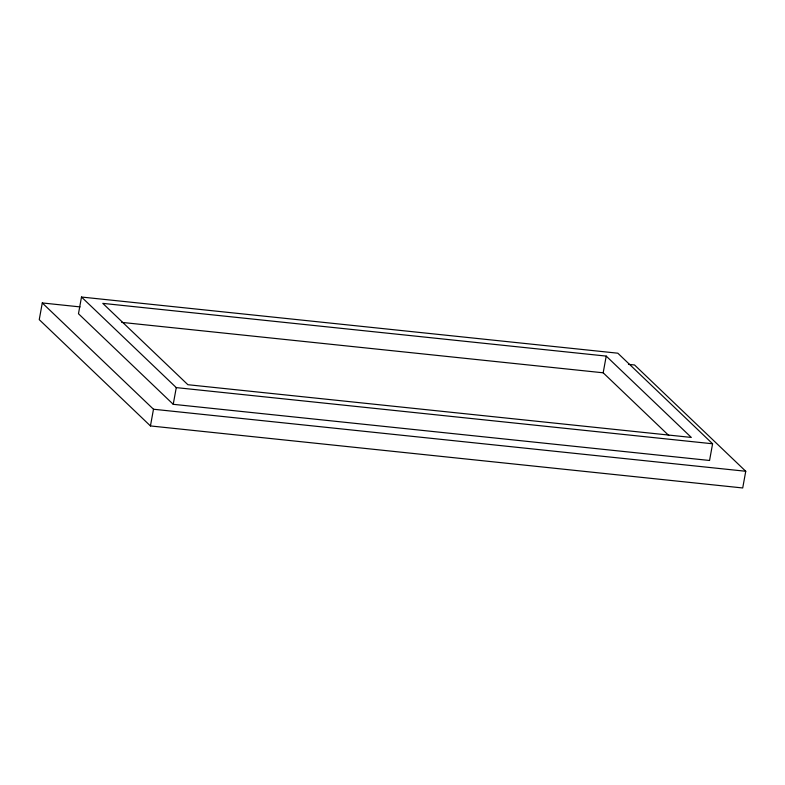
<?xml version="1.0" encoding="UTF-8"?>
<svg xmlns="http://www.w3.org/2000/svg" width="785" height="785" viewBox="0 0 785 785"><rect width="100%" height="100%" fill="white"/><g stroke="black" fill="none" stroke-linecap="round" stroke-linejoin="round"><path stroke-width="1.18" d="M80.06 306.906L42.282 302.951L39.25 319.652L150.445 425.941L742.718 487.966L745.75 471.265L634.555 364.976L628.461 364.338M81.503 297.034L78.471 313.735L173.23 404.314L709.562 460.481L712.594 443.78L617.834 353.201L81.503 297.034L176.272 387.613L712.594 443.78M150.445 425.941L153.487 409.24L42.282 302.951M173.23 404.314L176.272 387.613M668.781 435.498L603.184 372.796L606.216 356.096L102.796 303.373L187.89 384.709L691.31 437.431L606.216 356.096M121.704 322.38L603.184 372.796M153.487 409.24L745.75 471.265"/></g></svg>
